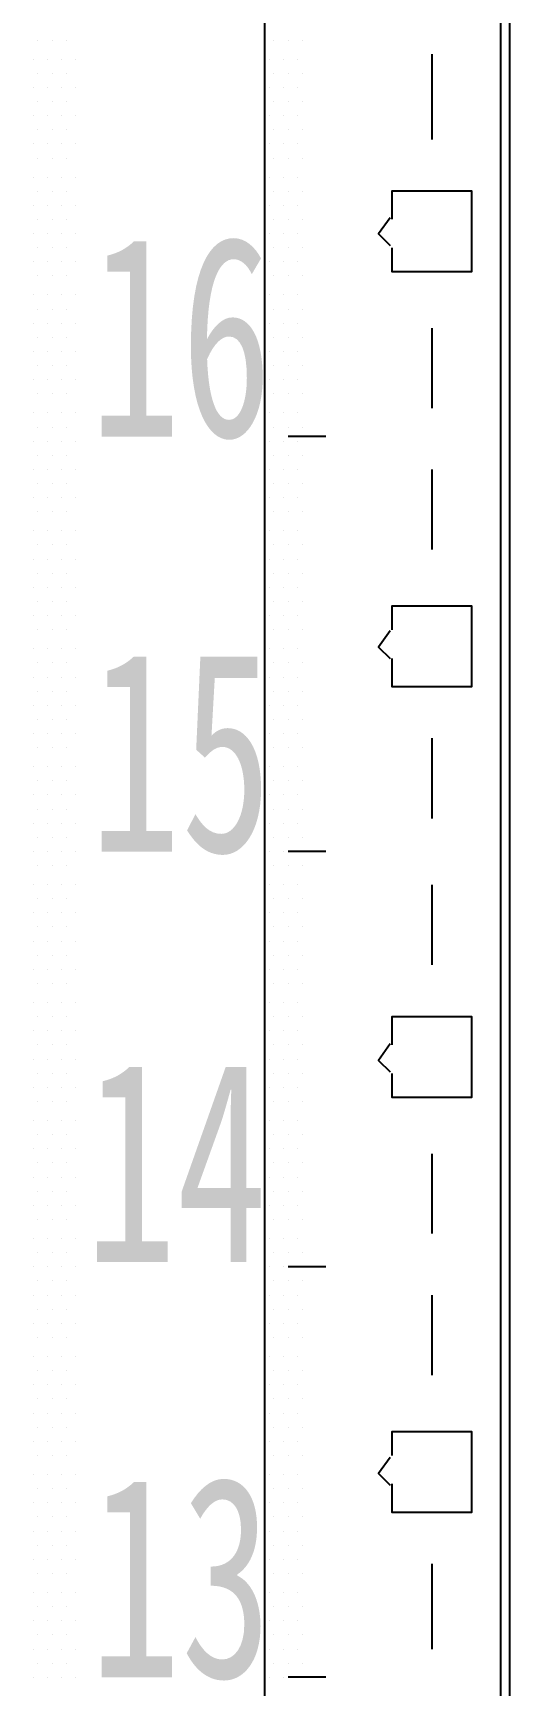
# Model space of a CAD drawing. Header units: metres. Extents: x 17 to 1264, y 17 to 859.
# Drawn here: x 307.7 to 322.3, y 272.6 to 323.1 of the extents above; entities that cross this region are included whole.
import ezdxf

# ---------------------------------------------------------------- set-up
doc = ezdxf.new("R2010")
doc.units = ezdxf.units.M
for name, color, linetype in [('LINES', 7, 'Continuous'), ('POLYLINES', 4, 'Continuous'), ('TEXTS', 3, 'Continuous')]:
    doc.layers.add(name, color=color, linetype=linetype)

msp = doc.modelspace()

# ---------------------------------------------------------------- linework, layer by layer
at = {"layer": 'LINES'}
for p, q in [((322.27, 121.54), (322.27, 716.83)), ((307.87, 322.85), (307.87, 322.85)), ((308.3, 322.85), (308.3, 322.85)), ((308.73, 322.85), (308.73, 322.85)), ((315.07, 322.85), (315.07, 322.85)), ((315.5, 322.85), (315.5, 322.85)), ((315.93, 322.85), (315.93, 322.85)), ((319.89, 322.42), (319.89, 319.82)), ((307.72, 322.27), (307.72, 322.27)), ((308.15, 322.27), (308.15, 322.27)), ((308.59, 322.27), (308.59, 322.27)), ((309.02, 322.27), (309.02, 322.27)), ((314.92, 322.27), (314.92, 322.27)), ((315.35, 322.27), (315.35, 322.27)), ((315.79, 322.27), (315.79, 322.27)), ((307.72, 321.41), (307.72, 321.41)), ((307.87, 321.84), (307.87, 321.84)), ((308.15, 321.41), (308.15, 321.41)), ((308.3, 321.84), (308.3, 321.84)), ((308.59, 321.41), (308.59, 321.41)), ((308.73, 321.84), (308.73, 321.84)), ((309.02, 321.41), (309.02, 321.41)), ((314.92, 321.41), (314.92, 321.41)), ((315.07, 321.84), (315.07, 321.84)), ((315.35, 321.41), (315.35, 321.41)), ((315.5, 321.84), (315.5, 321.84)), ((315.79, 321.41), (315.79, 321.41)), ((315.93, 321.84), (315.93, 321.84)), ((307.87, 320.98), (307.87, 320.98)), ((308.3, 320.98), (308.3, 320.98)), ((308.73, 320.98), (308.73, 320.98)), ((315.07, 320.98), (315.07, 320.98)), ((315.5, 320.98), (315.5, 320.98)), ((315.93, 320.98), (315.93, 320.98)), ((307.72, 320.54), (307.72, 320.54)), ((308.15, 320.54), (308.15, 320.54)), ((308.59, 320.54), (308.59, 320.54)), ((309.02, 320.54), (309.02, 320.54)), ((314.92, 320.54), (314.92, 320.54)), ((315.35, 320.54), (315.35, 320.54)), ((315.79, 320.54), (315.79, 320.54)), ((307.87, 320.11), (307.87, 320.11)), ((308.3, 320.11), (308.3, 320.11)), ((308.73, 320.11), (308.73, 320.11)), ((315.07, 320.11), (315.07, 320.11)), ((315.5, 320.11), (315.5, 320.11)), ((315.93, 320.11), (315.93, 320.11)), ((307.72, 319.68), (307.72, 319.68)), ((308.15, 319.68), (308.15, 319.68)), ((308.59, 319.68), (308.59, 319.68)), ((309.02, 319.68), (309.02, 319.68)), ((314.92, 319.68), (314.92, 319.68)), ((315.35, 319.68), (315.35, 319.68)), ((315.79, 319.68), (315.79, 319.68)), ((307.87, 319.25), (307.87, 319.25)), ((308.3, 319.25), (308.3, 319.25)), ((308.73, 319.25), (308.73, 319.25)), ((315.07, 319.25), (315.07, 319.25)), ((315.5, 319.25), (315.5, 319.25)), ((315.93, 319.25), (315.93, 319.25)), ((307.72, 318.67), (307.72, 318.67)), ((308.15, 318.67), (308.15, 318.67)), ((308.59, 318.67), (308.59, 318.67)), ((309.02, 318.67), (309.02, 318.67)), ((314.92, 318.67), (314.92, 318.67)), ((315.35, 318.67), (315.35, 318.67)), ((315.79, 318.67), (315.79, 318.67)), ((307.87, 318.24), (307.87, 318.24)), ((308.3, 318.24), (308.3, 318.24)), ((308.73, 318.24), (308.73, 318.24)), ((315.07, 318.24), (315.07, 318.24)), ((315.5, 318.24), (315.5, 318.24)), ((315.93, 318.24), (315.93, 318.24)), ((307.72, 317.81), (307.72, 317.81)), ((307.87, 317.38), (307.87, 317.38)), ((308.15, 317.81), (308.15, 317.81)), ((308.3, 317.38), (308.3, 317.38)), ((308.59, 317.81), (308.59, 317.81)), ((308.73, 317.38), (308.73, 317.38)), ((309.02, 317.81), (309.02, 317.81)), ((314.92, 317.81), (314.92, 317.81)), ((315.07, 317.38), (315.07, 317.38)), ((315.35, 317.81), (315.35, 317.81)), ((315.5, 317.38), (315.5, 317.38)), ((315.79, 317.81), (315.79, 317.81)), ((315.93, 317.38), (315.93, 317.38)), ((307.72, 316.94), (307.72, 316.94)), ((308.15, 316.94), (308.15, 316.94)), ((308.59, 316.94), (308.59, 316.94)), ((309.02, 316.94), (309.02, 316.94)), ((314.92, 316.94), (314.92, 316.94)), ((315.35, 316.94), (315.35, 316.94)), ((315.79, 316.94), (315.79, 316.94)), ((307.87, 316.51), (307.87, 316.51)), ((308.3, 316.51), (308.3, 316.51)), ((308.73, 316.51), (308.73, 316.51)), ((315.07, 316.51), (315.07, 316.51)), ((315.5, 316.51), (315.5, 316.51)), ((315.93, 316.51), (315.93, 316.51)), ((307.72, 316.08), (307.72, 316.08)), ((308.15, 316.08), (308.15, 316.08)), ((308.59, 316.08), (308.59, 316.08)), ((309.02, 316.08), (309.02, 316.08)), ((314.92, 316.08), (314.92, 316.08)), ((315.35, 316.08), (315.35, 316.08)), ((315.79, 316.08), (315.79, 316.08)), ((307.87, 315.65), (307.87, 315.65)), ((308.3, 315.65), (308.3, 315.65)), ((308.73, 315.65), (308.73, 315.65)), ((315.07, 315.65), (315.07, 315.65)), ((315.5, 315.65), (315.5, 315.65)), ((315.93, 315.65), (315.93, 315.65)), ((307.72, 315.07), (307.72, 315.07)), ((308.15, 315.07), (308.15, 315.07)), ((308.59, 315.07), (308.59, 315.07)), ((309.02, 315.07), (309.02, 315.07)), ((314.92, 315.07), (314.92, 315.07)), ((315.35, 315.07), (315.35, 315.07)), ((315.79, 315.07), (315.79, 315.07)), ((307.87, 314.64), (307.87, 314.64)), ((308.3, 314.64), (308.3, 314.64)), ((308.73, 314.64), (308.73, 314.64)), ((315.07, 314.64), (315.07, 314.64)), ((315.5, 314.64), (315.5, 314.64)), ((315.93, 314.64), (315.93, 314.64)), ((307.72, 314.21), (307.72, 314.21)), ((308.15, 314.21), (308.15, 314.21)), ((308.59, 314.21), (308.59, 314.21)), ((309.02, 314.21), (309.02, 314.21)), ((314.92, 314.21), (314.92, 314.21)), ((315.35, 314.21), (315.35, 314.21)), ((315.79, 314.21), (315.79, 314.21)), ((319.89, 314.06), (319.89, 311.62)), ((307.72, 313.34), (307.72, 313.34)), ((307.87, 313.78), (307.87, 313.78)), ((308.15, 313.34), (308.15, 313.34)), ((308.3, 313.78), (308.3, 313.78)), ((308.59, 313.34), (308.59, 313.34)), ((308.73, 313.78), (308.73, 313.78)), ((309.02, 313.34), (309.02, 313.34)), ((314.92, 313.34), (314.92, 313.34)), ((315.07, 313.78), (315.07, 313.78)), ((315.35, 313.34), (315.35, 313.34)), ((315.5, 313.78), (315.5, 313.78)), ((315.79, 313.34), (315.79, 313.34)), ((315.93, 313.78), (315.93, 313.78)), ((307.87, 312.91), (307.87, 312.91)), ((308.3, 312.91), (308.3, 312.91)), ((308.73, 312.91), (308.73, 312.91)), ((315.07, 312.91), (315.07, 312.91)), ((315.5, 312.91), (315.5, 312.91)), ((315.93, 312.91), (315.93, 312.91)), ((307.72, 312.48), (307.72, 312.48)), ((308.15, 312.48), (308.15, 312.48)), ((308.59, 312.48), (308.59, 312.48)), ((309.02, 312.48), (309.02, 312.48)), ((314.92, 312.48), (314.92, 312.48)), ((315.35, 312.48), (315.35, 312.48)), ((315.79, 312.48), (315.79, 312.48)), ((307.87, 312.05), (307.87, 312.05)), ((308.3, 312.05), (308.3, 312.05)), ((308.73, 312.05), (308.73, 312.05)), ((315.07, 312.05), (315.07, 312.05)), ((315.5, 312.05), (315.5, 312.05)), ((315.93, 312.05), (315.93, 312.05)), ((307.72, 311.47), (307.72, 311.47)), ((308.15, 311.47), (308.15, 311.47)), ((308.59, 311.47), (308.59, 311.47)), ((309.02, 311.47), (309.02, 311.47)), ((314.92, 311.47), (314.92, 311.47)), ((315.35, 311.47), (315.35, 311.47)), ((315.79, 311.47), (315.79, 311.47)), ((307.87, 311.04), (307.87, 311.04)), ((308.3, 311.04), (308.3, 311.04)), ((308.73, 311.04), (308.73, 311.04)), ((315.07, 311.04), (315.07, 311.04)), ((315.5, 311.04), (315.5, 311.04)), ((315.93, 311.04), (315.93, 311.04)), ((307.72, 310.61), (307.72, 310.61)), ((308.15, 310.61), (308.15, 310.61)), ((308.59, 310.61), (308.59, 310.61)), ((309.02, 310.61), (309.02, 310.61)), ((314.92, 310.61), (314.92, 310.61)), ((315.35, 310.61), (315.35, 310.61)), ((316.65, 310.75), (315.5, 310.75)), ((315.79, 310.61), (315.79, 310.61)), ((307.87, 310.18), (307.87, 310.18)), ((308.3, 310.18), (308.3, 310.18)), ((308.73, 310.18), (308.73, 310.18)), ((315.07, 310.18), (315.07, 310.18)), ((315.5, 310.18), (315.5, 310.18)), ((315.93, 310.18), (315.93, 310.18)), ((307.72, 309.74), (307.72, 309.74)), ((307.87, 309.31), (307.87, 309.31)), ((308.15, 309.74), (308.15, 309.74)), ((308.3, 309.31), (308.3, 309.31)), ((308.59, 309.74), (308.59, 309.74)), ((308.73, 309.31), (308.73, 309.31)), ((309.02, 309.74), (309.02, 309.74)), ((314.92, 309.74), (314.92, 309.74)), ((315.07, 309.31), (315.07, 309.31)), ((315.35, 309.74), (315.35, 309.74)), ((315.5, 309.31), (315.5, 309.31)), ((315.79, 309.74), (315.79, 309.74)), ((315.93, 309.31), (315.93, 309.31)), ((319.89, 309.74), (319.89, 307.3)), ((307.72, 308.88), (307.72, 308.88)), ((308.15, 308.88), (308.15, 308.88)), ((308.59, 308.88), (308.59, 308.88)), ((309.02, 308.88), (309.02, 308.88)), ((314.92, 308.88), (314.92, 308.88)), ((315.35, 308.88), (315.35, 308.88)), ((315.79, 308.88), (315.79, 308.88)), ((307.87, 308.45), (307.87, 308.45)), ((308.3, 308.45), (308.3, 308.45)), ((308.73, 308.45), (308.73, 308.45)), ((315.07, 308.45), (315.07, 308.45)), ((315.5, 308.45), (315.5, 308.45)), ((315.93, 308.45), (315.93, 308.45)), ((307.72, 307.87), (307.72, 307.87)), ((308.15, 307.87), (308.15, 307.87)), ((308.59, 307.87), (308.59, 307.87)), ((309.02, 307.87), (309.02, 307.87)), ((314.92, 307.87), (314.92, 307.87)), ((315.35, 307.87), (315.35, 307.87)), ((315.79, 307.87), (315.79, 307.87)), ((307.87, 307.44), (307.87, 307.44)), ((308.3, 307.44), (308.3, 307.44)), ((308.73, 307.44), (308.73, 307.44)), ((315.07, 307.44), (315.07, 307.44)), ((315.5, 307.44), (315.5, 307.44)), ((315.93, 307.44), (315.93, 307.44)), ((307.72, 307.01), (307.72, 307.01)), ((308.15, 307.01), (308.15, 307.01)), ((308.59, 307.01), (308.59, 307.01)), ((309.02, 307.01), (309.02, 307.01)), ((314.92, 307.01), (314.92, 307.01)), ((315.35, 307.01), (315.35, 307.01)), ((315.79, 307.01), (315.79, 307.01)), ((307.87, 306.58), (307.87, 306.58)), ((308.3, 306.58), (308.3, 306.58)), ((308.73, 306.58), (308.73, 306.58)), ((315.07, 306.58), (315.07, 306.58)), ((315.5, 306.58), (315.5, 306.58)), ((315.93, 306.58), (315.93, 306.58)), ((307.72, 306.14), (307.72, 306.14)), ((308.15, 306.14), (308.15, 306.14)), ((308.59, 306.14), (308.59, 306.14)), ((309.02, 306.14), (309.02, 306.14)), ((314.92, 306.14), (314.92, 306.14)), ((315.35, 306.14), (315.35, 306.14)), ((315.79, 306.14), (315.79, 306.14)), ((307.72, 305.28), (307.72, 305.28)), ((307.87, 305.71), (307.87, 305.71)), ((308.15, 305.28), (308.15, 305.28)), ((308.3, 305.71), (308.3, 305.71)), ((308.59, 305.28), (308.59, 305.28)), ((308.73, 305.71), (308.73, 305.71)), ((309.02, 305.28), (309.02, 305.28)), ((314.92, 305.28), (314.92, 305.28)), ((315.07, 305.71), (315.07, 305.71)), ((315.35, 305.28), (315.35, 305.28)), ((315.5, 305.71), (315.5, 305.71)), ((315.79, 305.28), (315.79, 305.28)), ((315.93, 305.71), (315.93, 305.71)), ((307.87, 304.85), (307.87, 304.85)), ((308.3, 304.85), (308.3, 304.85)), ((308.73, 304.85), (308.73, 304.85)), ((315.07, 304.85), (315.07, 304.85)), ((315.5, 304.85), (315.5, 304.85)), ((315.93, 304.85), (315.93, 304.85)), ((307.72, 304.27), (307.72, 304.27)), ((308.15, 304.27), (308.15, 304.27)), ((308.59, 304.27), (308.59, 304.27)), ((309.02, 304.27), (309.02, 304.27)), ((314.92, 304.27), (314.92, 304.27)), ((315.35, 304.27), (315.35, 304.27)), ((315.79, 304.27), (315.79, 304.27)), ((307.87, 303.84), (307.87, 303.84)), ((308.3, 303.84), (308.3, 303.84)), ((308.73, 303.84), (308.73, 303.84)), ((315.07, 303.84), (315.07, 303.84)), ((315.5, 303.84), (315.5, 303.84)), ((315.93, 303.84), (315.93, 303.84)), ((307.72, 303.41), (307.72, 303.41)), ((308.15, 303.41), (308.15, 303.41)), ((308.59, 303.41), (308.59, 303.41)), ((309.02, 303.41), (309.02, 303.41)), ((314.92, 303.41), (314.92, 303.41)), ((315.35, 303.41), (315.35, 303.41)), ((315.79, 303.41), (315.79, 303.41)), ((307.87, 302.98), (307.87, 302.98)), ((308.3, 302.98), (308.3, 302.98)), ((308.73, 302.98), (308.73, 302.98)), ((315.07, 302.98), (315.07, 302.98)), ((315.5, 302.98), (315.5, 302.98)), ((315.93, 302.98), (315.93, 302.98)), ((307.72, 302.54), (307.72, 302.54)), ((308.15, 302.54), (308.15, 302.54)), ((308.59, 302.54), (308.59, 302.54)), ((309.02, 302.54), (309.02, 302.54)), ((314.92, 302.54), (314.92, 302.54)), ((315.35, 302.54), (315.35, 302.54)), ((315.79, 302.54), (315.79, 302.54)), ((307.87, 302.11), (307.87, 302.11)), ((308.3, 302.11), (308.3, 302.11)), ((308.73, 302.11), (308.73, 302.11)), ((315.07, 302.11), (315.07, 302.11)), ((315.5, 302.11), (315.5, 302.11)), ((315.93, 302.11), (315.93, 302.11)), ((307.72, 301.68), (307.72, 301.68)), ((307.87, 301.25), (307.87, 301.25)), ((308.15, 301.68), (308.15, 301.68)), ((308.3, 301.25), (308.3, 301.25)), ((308.59, 301.68), (308.59, 301.68)), ((308.73, 301.25), (308.73, 301.25)), ((309.02, 301.68), (309.02, 301.68)), ((314.92, 301.68), (314.92, 301.68)), ((315.07, 301.25), (315.07, 301.25)), ((315.35, 301.68), (315.35, 301.68)), ((315.5, 301.25), (315.5, 301.25)), ((315.79, 301.68), (315.79, 301.68)), ((315.93, 301.25), (315.93, 301.25)), ((319.89, 301.54), (319.89, 299.09)), ((307.72, 300.67), (307.72, 300.67)), ((307.87, 300.24), (307.87, 300.24)), ((308.15, 300.67), (308.15, 300.67)), ((308.3, 300.24), (308.3, 300.24)), ((308.59, 300.67), (308.59, 300.67)), ((308.73, 300.24), (308.73, 300.24)), ((309.02, 300.67), (309.02, 300.67)), ((314.92, 300.67), (314.92, 300.67)), ((315.07, 300.24), (315.07, 300.24)), ((315.35, 300.67), (315.35, 300.67)), ((315.5, 300.24), (315.5, 300.24)), ((315.79, 300.67), (315.79, 300.67)), ((315.93, 300.24), (315.93, 300.24)), ((307.72, 299.81), (307.72, 299.81)), ((308.15, 299.81), (308.15, 299.81)), ((308.59, 299.81), (308.59, 299.81)), ((309.02, 299.81), (309.02, 299.81)), ((314.92, 299.81), (314.92, 299.81)), ((315.35, 299.81), (315.35, 299.81)), ((315.79, 299.81), (315.79, 299.81)), ((307.87, 299.38), (307.87, 299.38)), ((308.3, 299.38), (308.3, 299.38)), ((308.73, 299.38), (308.73, 299.38)), ((315.07, 299.38), (315.07, 299.38)), ((315.5, 299.38), (315.5, 299.38)), ((315.93, 299.38), (315.93, 299.38)), ((307.72, 298.94), (307.72, 298.94)), ((308.15, 298.94), (308.15, 298.94)), ((308.59, 298.94), (308.59, 298.94)), ((309.02, 298.94), (309.02, 298.94)), ((314.92, 298.94), (314.92, 298.94)), ((315.35, 298.94), (315.35, 298.94)), ((315.79, 298.94), (315.79, 298.94)), ((307.87, 298.51), (307.87, 298.51)), ((308.3, 298.51), (308.3, 298.51)), ((308.73, 298.51), (308.73, 298.51)), ((315.07, 298.51), (315.07, 298.51)), ((315.5, 298.51), (315.5, 298.51)), ((315.93, 298.51), (315.93, 298.51)), ((307.72, 298.08), (307.72, 298.08)), ((308.15, 298.08), (308.15, 298.08)), ((308.59, 298.08), (308.59, 298.08)), ((309.02, 298.08), (309.02, 298.08)), ((314.92, 298.08), (314.92, 298.08)), ((315.35, 298.08), (315.35, 298.08)), ((316.65, 298.08), (315.5, 298.08)), ((315.79, 298.08), (315.79, 298.08)), ((307.87, 297.65), (307.87, 297.65)), ((308.3, 297.65), (308.3, 297.65)), ((308.73, 297.65), (308.73, 297.65)), ((315.07, 297.65), (315.07, 297.65)), ((315.5, 297.65), (315.5, 297.65)), ((315.93, 297.65), (315.93, 297.65)), ((307.72, 297.07), (307.72, 297.07)), ((308.15, 297.07), (308.15, 297.07)), ((308.59, 297.07), (308.59, 297.07)), ((309.02, 297.07), (309.02, 297.07)), ((314.92, 297.07), (314.92, 297.07)), ((315.35, 297.07), (315.35, 297.07)), ((315.79, 297.07), (315.79, 297.07)), ((319.89, 297.07), (319.89, 294.62)), ((307.72, 296.21), (307.72, 296.21)), ((307.87, 296.64), (307.87, 296.64)), ((308.15, 296.21), (308.15, 296.21)), ((308.3, 296.64), (308.3, 296.64)), ((308.59, 296.21), (308.59, 296.21)), ((308.73, 296.64), (308.73, 296.64)), ((309.02, 296.21), (309.02, 296.21)), ((314.92, 296.21), (314.92, 296.21)), ((315.07, 296.64), (315.07, 296.64)), ((315.35, 296.21), (315.35, 296.21)), ((315.5, 296.64), (315.5, 296.64)), ((315.79, 296.21), (315.79, 296.21)), ((315.93, 296.64), (315.93, 296.64)), ((307.87, 295.78), (307.87, 295.78)), ((308.3, 295.78), (308.3, 295.78)), ((308.73, 295.78), (308.73, 295.78)), ((315.07, 295.78), (315.07, 295.78)), ((315.5, 295.78), (315.5, 295.78)), ((315.93, 295.78), (315.93, 295.78)), ((307.72, 295.34), (307.72, 295.34)), ((308.15, 295.34), (308.15, 295.34)), ((308.59, 295.34), (308.59, 295.34)), ((309.02, 295.34), (309.02, 295.34)), ((314.92, 295.34), (314.92, 295.34)), ((315.35, 295.34), (315.35, 295.34)), ((315.79, 295.34), (315.79, 295.34)), ((307.87, 294.91), (307.87, 294.91)), ((308.3, 294.91), (308.3, 294.91)), ((308.73, 294.91), (308.73, 294.91)), ((315.07, 294.91), (315.07, 294.91)), ((315.5, 294.91), (315.5, 294.91)), ((315.93, 294.91), (315.93, 294.91)), ((307.72, 294.48), (307.72, 294.48)), ((308.15, 294.48), (308.15, 294.48)), ((308.59, 294.48), (308.59, 294.48)), ((309.02, 294.48), (309.02, 294.48)), ((314.92, 294.48), (314.92, 294.48)), ((315.35, 294.48), (315.35, 294.48)), ((315.79, 294.48), (315.79, 294.48)), ((307.87, 294.05), (307.87, 294.05)), ((308.3, 294.05), (308.3, 294.05)), ((308.73, 294.05), (308.73, 294.05)), ((315.07, 294.05), (315.07, 294.05)), ((315.5, 294.05), (315.5, 294.05)), ((315.93, 294.05), (315.93, 294.05)), ((307.72, 293.47), (307.72, 293.47)), ((308.15, 293.47), (308.15, 293.47)), ((308.59, 293.47), (308.59, 293.47)), ((309.02, 293.47), (309.02, 293.47)), ((314.92, 293.47), (314.92, 293.47)), ((315.35, 293.47), (315.35, 293.47)), ((315.79, 293.47), (315.79, 293.47)), ((307.87, 293.04), (307.87, 293.04)), ((308.3, 293.04), (308.3, 293.04)), ((308.73, 293.04), (308.73, 293.04)), ((315.07, 293.04), (315.07, 293.04)), ((315.5, 293.04), (315.5, 293.04)), ((315.93, 293.04), (315.93, 293.04)), ((307.72, 292.61), (307.72, 292.61)), ((307.87, 292.18), (307.87, 292.18)), ((308.15, 292.61), (308.15, 292.61)), ((308.3, 292.18), (308.3, 292.18)), ((308.59, 292.61), (308.59, 292.61)), ((308.73, 292.18), (308.73, 292.18)), ((309.02, 292.61), (309.02, 292.61)), ((314.92, 292.61), (314.92, 292.61)), ((315.07, 292.18), (315.07, 292.18)), ((315.35, 292.61), (315.35, 292.61)), ((315.5, 292.18), (315.5, 292.18)), ((315.79, 292.61), (315.79, 292.61)), ((315.93, 292.18), (315.93, 292.18)), ((307.72, 291.74), (307.72, 291.74)), ((308.15, 291.74), (308.15, 291.74)), ((308.59, 291.74), (308.59, 291.74)), ((309.02, 291.74), (309.02, 291.74)), ((314.92, 291.74), (314.92, 291.74)), ((315.35, 291.74), (315.35, 291.74)), ((315.79, 291.74), (315.79, 291.74)), ((307.87, 291.31), (307.87, 291.31)), ((308.3, 291.31), (308.3, 291.31)), ((308.73, 291.31), (308.73, 291.31)), ((315.07, 291.31), (315.07, 291.31)), ((315.5, 291.31), (315.5, 291.31)), ((315.93, 291.31), (315.93, 291.31)), ((307.72, 290.88), (307.72, 290.88)), ((308.15, 290.88), (308.15, 290.88)), ((308.59, 290.88), (308.59, 290.88)), ((309.02, 290.88), (309.02, 290.88)), ((314.92, 290.88), (314.92, 290.88)), ((315.35, 290.88), (315.35, 290.88)), ((315.79, 290.88), (315.79, 290.88)), ((307.87, 290.45), (307.87, 290.45)), ((308.3, 290.45), (308.3, 290.45)), ((308.73, 290.45), (308.73, 290.45)), ((315.07, 290.45), (315.07, 290.45)), ((315.5, 290.45), (315.5, 290.45)), ((315.93, 290.45), (315.93, 290.45)), ((307.72, 289.87), (307.72, 289.87)), ((308.15, 289.87), (308.15, 289.87)), ((308.59, 289.87), (308.59, 289.87)), ((309.02, 289.87), (309.02, 289.87)), ((314.92, 289.87), (314.92, 289.87)), ((315.35, 289.87), (315.35, 289.87)), ((315.79, 289.87), (315.79, 289.87)), ((307.87, 289.44), (307.87, 289.44)), ((308.3, 289.44), (308.3, 289.44)), ((308.73, 289.44), (308.73, 289.44)), ((315.07, 289.44), (315.07, 289.44)), ((315.5, 289.44), (315.5, 289.44)), ((315.93, 289.44), (315.93, 289.44)), ((307.72, 289.01), (307.72, 289.01)), ((307.87, 288.58), (307.87, 288.58)), ((308.15, 289.01), (308.15, 289.01)), ((308.3, 288.58), (308.3, 288.58)), ((308.59, 289.01), (308.59, 289.01)), ((308.73, 288.58), (308.73, 288.58)), ((309.02, 289.01), (309.02, 289.01)), ((314.92, 289.01), (314.92, 289.01)), ((315.07, 288.58), (315.07, 288.58)), ((315.35, 289.01), (315.35, 289.01)), ((315.5, 288.58), (315.5, 288.58)), ((315.79, 289.01), (315.79, 289.01)), ((315.93, 288.58), (315.93, 288.58)), ((319.89, 288.86), (319.89, 286.42)), ((307.72, 288.14), (307.72, 288.14)), ((308.15, 288.14), (308.15, 288.14)), ((308.59, 288.14), (308.59, 288.14)), ((309.02, 288.14), (309.02, 288.14)), ((314.92, 288.14), (314.92, 288.14)), ((315.35, 288.14), (315.35, 288.14)), ((315.79, 288.14), (315.79, 288.14)), ((307.87, 287.71), (307.87, 287.71)), ((308.3, 287.71), (308.3, 287.71)), ((308.73, 287.71), (308.73, 287.71)), ((315.07, 287.71), (315.07, 287.71)), ((315.5, 287.71), (315.5, 287.71)), ((315.93, 287.71), (315.93, 287.71)), ((307.72, 287.28), (307.72, 287.28)), ((308.15, 287.28), (308.15, 287.28)), ((308.59, 287.28), (308.59, 287.28)), ((309.02, 287.28), (309.02, 287.28)), ((314.92, 287.28), (314.92, 287.28)), ((315.35, 287.28), (315.35, 287.28)), ((315.79, 287.28), (315.79, 287.28)), ((307.87, 286.85), (307.87, 286.85)), ((308.3, 286.85), (308.3, 286.85)), ((308.73, 286.85), (308.73, 286.85)), ((315.07, 286.85), (315.07, 286.85)), ((315.5, 286.85), (315.5, 286.85)), ((315.93, 286.85), (315.93, 286.85)), ((307.72, 286.27), (307.72, 286.27)), ((308.15, 286.27), (308.15, 286.27)), ((308.59, 286.27), (308.59, 286.27)), ((309.02, 286.27), (309.02, 286.27)), ((314.92, 286.27), (314.92, 286.27)), ((315.35, 286.27), (315.35, 286.27)), ((315.79, 286.27), (315.79, 286.27)), ((307.87, 285.84), (307.87, 285.84)), ((308.3, 285.84), (308.3, 285.84)), ((308.73, 285.84), (308.73, 285.84)), ((315.07, 285.84), (315.07, 285.84)), ((315.5, 285.84), (315.5, 285.84)), ((315.93, 285.84), (315.93, 285.84)), ((307.72, 285.41), (307.72, 285.41)), ((308.15, 285.41), (308.15, 285.41)), ((308.59, 285.41), (308.59, 285.41)), ((309.02, 285.41), (309.02, 285.41)), ((314.92, 285.41), (314.92, 285.41)), ((315.35, 285.41), (315.35, 285.41)), ((316.65, 285.41), (315.5, 285.41)), ((315.79, 285.41), (315.79, 285.41)), ((307.72, 284.54), (307.72, 284.54)), ((307.87, 284.98), (307.87, 284.98)), ((308.15, 284.54), (308.15, 284.54)), ((308.3, 284.98), (308.3, 284.98)), ((308.59, 284.54), (308.59, 284.54)), ((308.73, 284.98), (308.73, 284.98)), ((309.02, 284.54), (309.02, 284.54)), ((314.92, 284.54), (314.92, 284.54)), ((315.07, 284.98), (315.07, 284.98)), ((315.35, 284.54), (315.35, 284.54)), ((315.5, 284.98), (315.5, 284.98)), ((315.79, 284.54), (315.79, 284.54)), ((315.93, 284.98), (315.93, 284.98)), ((319.89, 284.54), (319.89, 282.1)), ((307.87, 284.11), (307.87, 284.11)), ((308.3, 284.11), (308.3, 284.11)), ((308.73, 284.11), (308.73, 284.11)), ((315.07, 284.11), (315.07, 284.11)), ((315.5, 284.11), (315.5, 284.11)), ((315.93, 284.11), (315.93, 284.11)), ((307.72, 283.68), (307.72, 283.68)), ((308.15, 283.68), (308.15, 283.68)), ((308.59, 283.68), (308.59, 283.68)), ((309.02, 283.68), (309.02, 283.68)), ((314.92, 283.68), (314.92, 283.68)), ((315.35, 283.68), (315.35, 283.68)), ((315.79, 283.68), (315.79, 283.68)), ((307.87, 283.25), (307.87, 283.25)), ((308.3, 283.25), (308.3, 283.25)), ((308.73, 283.25), (308.73, 283.25)), ((315.07, 283.25), (315.07, 283.25)), ((315.5, 283.25), (315.5, 283.25)), ((315.93, 283.25), (315.93, 283.25)), ((307.72, 282.67), (307.72, 282.67)), ((308.15, 282.67), (308.15, 282.67)), ((308.59, 282.67), (308.59, 282.67)), ((309.02, 282.67), (309.02, 282.67)), ((314.92, 282.67), (314.92, 282.67)), ((315.35, 282.67), (315.35, 282.67)), ((315.79, 282.67), (315.79, 282.67)), ((307.87, 282.24), (307.87, 282.24)), ((308.3, 282.24), (308.3, 282.24)), ((308.73, 282.24), (308.73, 282.24)), ((315.07, 282.24), (315.07, 282.24)), ((315.5, 282.24), (315.5, 282.24)), ((315.93, 282.24), (315.93, 282.24)), ((307.72, 281.81), (307.72, 281.81)), ((308.15, 281.81), (308.15, 281.81)), ((308.59, 281.81), (308.59, 281.81)), ((309.02, 281.81), (309.02, 281.81)), ((314.92, 281.81), (314.92, 281.81)), ((315.35, 281.81), (315.35, 281.81)), ((315.79, 281.81), (315.79, 281.81)), ((307.87, 281.38), (307.87, 281.38)), ((308.3, 281.38), (308.3, 281.38)), ((308.73, 281.38), (308.73, 281.38)), ((315.07, 281.38), (315.07, 281.38)), ((315.5, 281.38), (315.5, 281.38)), ((315.93, 281.38), (315.93, 281.38)), ((307.72, 280.94), (307.72, 280.94)), ((307.87, 280.51), (307.87, 280.51)), ((308.15, 280.94), (308.15, 280.94)), ((308.3, 280.51), (308.3, 280.51)), ((308.59, 280.94), (308.59, 280.94)), ((308.73, 280.51), (308.73, 280.51)), ((309.02, 280.94), (309.02, 280.94)), ((314.92, 280.94), (314.92, 280.94)), ((315.07, 280.51), (315.07, 280.51)), ((315.35, 280.94), (315.35, 280.94)), ((315.5, 280.51), (315.5, 280.51)), ((315.79, 280.94), (315.79, 280.94)), ((315.93, 280.51), (315.93, 280.51)), ((307.72, 280.08), (307.72, 280.08)), ((308.15, 280.08), (308.15, 280.08)), ((308.59, 280.08), (308.59, 280.08)), ((309.02, 280.08), (309.02, 280.08)), ((314.92, 280.08), (314.92, 280.08)), ((315.35, 280.08), (315.35, 280.08)), ((315.79, 280.08), (315.79, 280.08)), ((307.87, 279.65), (307.87, 279.65)), ((308.3, 279.65), (308.3, 279.65)), ((308.73, 279.65), (308.73, 279.65)), ((315.07, 279.65), (315.07, 279.65)), ((315.5, 279.65), (315.5, 279.65)), ((315.93, 279.65), (315.93, 279.65)), ((307.72, 279.07), (307.72, 279.07)), ((308.15, 279.07), (308.15, 279.07)), ((308.59, 279.07), (308.59, 279.07)), ((309.02, 279.07), (309.02, 279.07)), ((314.92, 279.07), (314.92, 279.07)), ((315.35, 279.07), (315.35, 279.07)), ((315.79, 279.07), (315.79, 279.07)), ((307.87, 278.64), (307.87, 278.64)), ((308.3, 278.64), (308.3, 278.64)), ((308.73, 278.64), (308.73, 278.64)), ((315.07, 278.64), (315.07, 278.64)), ((315.5, 278.64), (315.5, 278.64)), ((315.93, 278.64), (315.93, 278.64)), ((307.72, 278.21), (307.72, 278.21)), ((308.15, 278.21), (308.15, 278.21)), ((308.59, 278.21), (308.59, 278.21)), ((309.02, 278.21), (309.02, 278.21)), ((314.92, 278.21), (314.92, 278.21)), ((315.35, 278.21), (315.35, 278.21)), ((315.79, 278.21), (315.79, 278.21)), ((307.87, 277.78), (307.87, 277.78)), ((308.3, 277.78), (308.3, 277.78)), ((308.73, 277.78), (308.73, 277.78)), ((315.07, 277.78), (315.07, 277.78)), ((315.5, 277.78), (315.5, 277.78)), ((315.93, 277.78), (315.93, 277.78)), ((307.72, 277.34), (307.72, 277.34)), ((308.15, 277.34), (308.15, 277.34)), ((308.59, 277.34), (308.59, 277.34)), ((309.02, 277.34), (309.02, 277.34)), ((314.92, 277.34), (314.92, 277.34)), ((315.35, 277.34), (315.35, 277.34)), ((315.79, 277.34), (315.79, 277.34)), ((307.72, 276.48), (307.72, 276.48)), ((307.87, 276.91), (307.87, 276.91)), ((308.15, 276.48), (308.15, 276.48)), ((308.3, 276.91), (308.3, 276.91)), ((308.59, 276.48), (308.59, 276.48)), ((308.73, 276.91), (308.73, 276.91)), ((309.02, 276.48), (309.02, 276.48)), ((314.92, 276.48), (314.92, 276.48)), ((315.07, 276.91), (315.07, 276.91)), ((315.35, 276.48), (315.35, 276.48)), ((315.5, 276.91), (315.5, 276.91)), ((315.79, 276.48), (315.79, 276.48)), ((315.93, 276.91), (315.93, 276.91)), ((307.87, 276.05), (307.87, 276.05)), ((308.3, 276.05), (308.3, 276.05)), ((308.73, 276.05), (308.73, 276.05)), ((315.07, 276.05), (315.07, 276.05)), ((315.5, 276.05), (315.5, 276.05)), ((315.93, 276.05), (315.93, 276.05)), ((319.89, 276.34), (319.89, 273.74)), ((307.72, 275.47), (307.72, 275.47)), ((308.15, 275.47), (308.15, 275.47)), ((308.59, 275.47), (308.59, 275.47)), ((309.02, 275.47), (309.02, 275.47)), ((314.92, 275.47), (314.92, 275.47)), ((315.35, 275.47), (315.35, 275.47)), ((315.79, 275.47), (315.79, 275.47)), ((307.87, 275.04), (307.87, 275.04)), ((308.3, 275.04), (308.3, 275.04)), ((308.73, 275.04), (308.73, 275.04)), ((315.07, 275.04), (315.07, 275.04)), ((315.5, 275.04), (315.5, 275.04)), ((315.93, 275.04), (315.93, 275.04)), ((307.72, 274.61), (307.72, 274.61)), ((308.15, 274.61), (308.15, 274.61)), ((308.59, 274.61), (308.59, 274.61)), ((309.02, 274.61), (309.02, 274.61)), ((314.92, 274.61), (314.92, 274.61)), ((315.35, 274.61), (315.35, 274.61)), ((315.79, 274.61), (315.79, 274.61)), ((307.87, 274.18), (307.87, 274.18)), ((308.3, 274.18), (308.3, 274.18)), ((308.73, 274.18), (308.73, 274.18)), ((315.07, 274.18), (315.07, 274.18)), ((315.5, 274.18), (315.5, 274.18)), ((315.93, 274.18), (315.93, 274.18)), ((307.72, 273.74), (307.72, 273.74)), ((308.15, 273.74), (308.15, 273.74)), ((308.59, 273.74), (308.59, 273.74)), ((309.02, 273.74), (309.02, 273.74)), ((314.92, 273.74), (314.92, 273.74)), ((315.35, 273.74), (315.35, 273.74)), ((315.79, 273.74), (315.79, 273.74)), ((307.87, 273.31), (307.87, 273.31)), ((308.3, 273.31), (308.3, 273.31)), ((308.73, 273.31), (308.73, 273.31)), ((315.07, 273.31), (315.07, 273.31)), ((315.5, 273.31), (315.5, 273.31)), ((315.93, 273.31), (315.93, 273.31)), ((307.72, 272.88), (307.72, 272.88)), ((308.15, 272.88), (308.15, 272.88)), ((308.59, 272.88), (308.59, 272.88)), ((309.02, 272.88), (309.02, 272.88)), ((314.92, 272.88), (314.92, 272.88)), ((315.35, 272.88), (315.35, 272.88)), ((316.65, 272.88), (315.5, 272.88)), ((315.79, 272.88), (315.79, 272.88))]:
    msp.add_line(p, q, dxfattribs=at)
at = {"layer": 'POLYLINES'}
for points in [[(314.78, 716.83), (314.78, 574.85), (314.78, 121.54)], [(321.98, 699.55), (321.98, 560.59), (321.98, 121.54)], [(318.67, 316.51), (318.67, 315.79), (321.11, 315.79), (321.11, 318.24), (318.67, 318.24), (318.67, 317.38)], [(318.62, 317.43), (318.26, 316.94), (318.62, 316.58)], [(318.67, 303.98), (318.67, 303.12), (321.11, 303.12), (321.11, 305.57), (318.67, 305.57), (318.67, 304.85)], [(318.62, 304.82), (318.26, 304.32), (318.62, 303.97)], [(318.67, 291.31), (318.67, 290.59), (321.11, 290.59), (321.11, 293.04), (318.67, 293.04), (318.67, 292.18)], [(318.62, 292.21), (318.26, 291.71), (318.62, 291.36)], [(318.67, 278.78), (318.67, 277.92), (321.11, 277.92), (321.11, 280.37), (318.67, 280.37), (318.67, 279.65)], [(318.62, 279.59), (318.26, 279.1), (318.62, 278.74)]]:
    msp.add_lwpolyline(points, dxfattribs=at)

# ---------------------------------------------------------------- texts
at = {"layer": 'TEXTS', "width": 0.666667}
for s, p in [('16', (309.45, 310.75)), ('15', (309.45, 298.08)), ('14', (309.31, 285.55)), ('13', (309.45, 272.88))]:
    msp.add_text(s, height=6.13, dxfattribs=at).set_placement(p)

doc.saveas('drawing.dxf')
